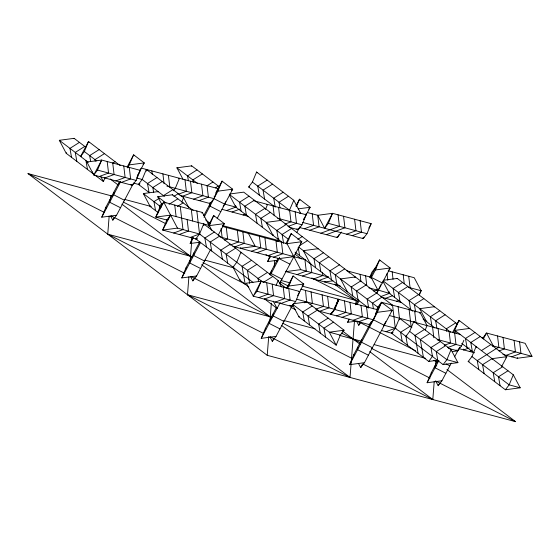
<?xml version="1.0" encoding="UTF-8"?>
<svg xmlns="http://www.w3.org/2000/svg" width="560" height="560" viewBox="0 0 560 560"><rect width="100%" height="100%" fill="white"/><g stroke="black" fill="none" stroke-linecap="round" stroke-linejoin="round"><path stroke-width="0.84" d="M109.886 199.682L109.683 202.251L120.519 207.76M184.73 273.336L107.744 234.171L109.158 216.223M110.446 199.983L110.782 195.706M113.841 192.206L113.645 194.768L124.474 200.284M189.931 260.414L189.728 262.976L200.564 268.492M263.69 333.515L187.488 294.742L188.902 276.794M190.253 259.7L192.01 237.475M193.893 252.938L193.69 255.5L204.526 261.016M271.362 271.012L271.159 273.574L281.995 279.09M269.367 320.831L269.171 323.4L280 328.909M446.929 369.509L515.578 421.659L267.225 355.32L268.716 336.518M269.997 320.278L271.348 303.184M274.253 266.427L274.729 260.449M273.329 313.355L273.126 315.917L283.962 321.433M269.913 336.679L350.014 377.433L354.473 321.02M355.754 304.78L356.09 300.51L311.766 277.956M357.777 347.137L357.574 349.706L368.41 355.215M361.732 339.661L361.529 342.23L372.365 347.739M371.644 274.883L371.441 277.452L382.277 282.961M415.618 350.798L369.453 327.271L369.656 324.709L373.408 319.795L373.541 318.087M362.81 363.937L432.796 399.546L434.21 381.598M435.498 365.358L435.834 361.081L434.28 360.29M104.979 177.8L103.418 181.566L66.199 153.3L66.465 152.67M81.515 156.338L80.591 156.457L84.35 151.55L88.508 141.505L120.211 165.585M97.517 170.093L101.682 160.055L140.315 170.373L136.15 180.411L132.398 185.325L93.765 175.007L86.884 162.015L101.682 160.055L93.765 175.007L97.517 170.093L136.15 180.411M133.581 183.085L116.557 215.236L101.766 217.203L105.924 207.158L118.993 182.483M127.848 167.937L133.637 154.819L144.27 162.897L137.935 174.86M136.92 177.38L137.179 176.75M137.438 176.12L137.697 175.497M137.963 174.867L138.222 174.237M138.481 173.614L138.74 172.984M139.783 170.471L140.042 169.848M140.301 169.218L140.56 168.595M149.45 192.766L138.425 184.394L142.177 179.48L146.342 169.435L183.554 197.708L188.713 207.452M158.48 212.835L150.206 206.549L150.472 205.919M208.985 225.743L209.223 225.435L170.59 215.117L166.831 220.031L162.673 230.069L197.106 239.267M181.734 202.097L183.554 197.708M199.416 242.284L190.169 243.509L192.507 237.86M141.659 168.189L218.085 188.601L213.927 198.646L210.168 203.56L209.965 206.122L220.801 211.638M252.98 282.366L195.783 238.917L199.542 234.003L203.7 223.958L278.131 280.497L281.568 286.993M210.462 249.795L196.609 275.968L181.811 277.935L185.976 267.89L199.829 241.717M204.029 217.336L217.882 191.17L222.047 181.125L232.68 189.203L217.189 218.449M208.712 227.129L213.689 215.551L224.322 223.629L218.204 235.172M225.799 201.649L223.818 205.387M226.52 210.546L235.795 207.102L236.054 206.479M274.155 206.346L248.661 186.977L252.413 182.063L256.578 172.025L293.79 200.291L300.664 213.283L299.74 213.402M240.702 247.674L240.443 248.304L255.234 246.337L248.36 233.345L248.129 233.653M265.475 209.454L267.554 204.435L266.63 204.561M248.829 286.979L239.876 280.175L240.135 279.545M273.273 234.745L273.007 235.375L266.133 222.383L280.931 220.416L280.693 220.724M276.885 260.358L267.638 261.583L269.976 255.934M293.79 200.291L289.156 210.945M257.005 291.242L261.163 281.204L299.796 291.522L295.638 301.567L291.879 306.481L253.246 296.156L246.372 283.171L261.163 281.204L253.246 296.156L257.005 291.242L295.638 301.567M296.394 206.731L299.509 199.199L310.142 207.277L303.625 219.59M279.335 257.992L279.076 258.622L232.883 246.281M286.762 243.971L291.158 233.625L301.791 241.703L279.776 283.269M276.045 285.516L278.131 280.497M303.835 219.247L304.094 218.624M304.353 217.994L304.612 217.364M305.396 215.481L305.655 214.858M305.914 214.228L306.173 213.598M289.03 227.241L298.27 229.712L302.022 224.798L306.187 214.753L254.114 200.844M340.543 286.195L285.95 271.607L286.209 270.984M293.461 303.485L276.045 336.385L261.247 338.352L265.412 328.314L276.416 307.531M264.684 299.019L277.088 308.441L277.347 307.818M287.742 288.316L293.125 275.968L303.758 284.046L297.647 295.589M310.485 263.018L310.226 263.641L303.345 250.649L318.143 248.689L317.905 248.997M324.604 228.284L332.528 213.332L317.73 215.292L324.604 228.284L328.363 223.37L332.528 213.332L371.161 223.65L366.996 233.688L363.237 238.602L302.533 222.39M293.93 303.667L306.88 301.952L344.092 330.218L340.333 335.132L336.175 345.17L298.956 316.904L299.222 316.274M341.425 232.078L337.407 237.622L299.614 227.528M324.842 281.302L324.583 281.932L332.906 280.826M318.115 310.87L330.715 314.23L334.474 309.323L338.632 299.278L300.839 289.184M334.775 309.477L338.94 299.432L377.573 309.75L373.408 319.795L334.775 309.477L331.023 314.391L369.656 324.709L369.222 323.897M347.697 291.284L347.438 291.914L340.564 278.922L355.355 276.955L354.886 277.571M356.006 321.209L347.683 322.315L348.985 319.179M369.761 277.34L371.847 272.321L375.599 267.407L376.033 268.219M370.916 278.439L375.396 269.969L379.561 259.931L390.194 268.009L376.74 293.412M379.617 287.301L377.139 291.977M379.876 286.671L380.135 286.048M380.394 285.418L380.653 284.788M376.733 309.701L377.776 307.188L381.528 302.274L392.161 310.352L364.448 362.698L349.657 364.658L353.815 354.62L371.343 321.517M349.657 364.658L377.37 312.319L381.528 302.274L420.161 312.592L427.035 325.584L425.215 329.98M380.849 296.541L389.354 293.391L389.613 292.761M385.805 321.538L383.306 326.536M437.059 360.332L428.736 361.438L391.524 333.172L395.283 328.258L399.441 318.213L411.845 327.635M419.286 295.113L421.106 290.717L414.232 277.725L388.199 270.774M407.477 345.282L405.916 336.329L409.668 331.422L413.833 321.377L451.045 349.643L457.919 362.635L443.128 364.602L395.283 328.258L392.567 305.221L243.712 192.15L229.845 193.991M426.825 321.027L426.566 321.657L419.692 308.665L434.483 306.698L434.252 307.006M428.736 361.438L432.754 355.894M451.29 363.062L441.917 380.772L427.119 382.732L431.284 372.694L437.801 360.374M453.614 332.703L458.997 320.348L506.842 356.692L501.697 366.415M451.045 349.643L446.887 359.688L443.128 364.602M452.207 351.596L457.751 350.861L461.51 345.947L463.848 340.298M463.351 349.111L463.778 349.923L464.037 349.3M469.392 328.734L469.63 328.426L454.839 330.393L513.31 374.815L520.191 387.8L505.393 389.767L468.181 361.501L471.94 356.587L476.098 346.542L476.532 347.354M482.475 338.548L486.493 333.004L525.126 343.322L532 356.314L517.209 358.281L502.929 354.466M517.209 358.281L517.468 357.651M513.31 374.815L509.152 384.853L505.393 389.767M80.591 156.457L88.508 141.505L88.935 142.317M127.12 167.132L133.637 154.819L134.071 155.631M101.766 217.203L120.512 181.797M110.656 216.09L112.805 220.15L114.023 217.84M203.707 215.761L210.63 202.678M215.712 193.088L222.047 181.125L222.474 181.937M190.169 243.509L193.431 237.349M208.544 225.267L213.689 215.551L214.116 216.363M181.811 277.935L200.557 242.522M190.701 276.822L192.85 280.882L194.481 277.802M277.095 241.535L278.726 238.455M295.841 206.129L299.509 199.199L299.943 200.011M267.638 261.583L270.487 256.193M278.236 241.57L279.048 240.03M269.556 274.421L278.11 258.258M285.859 243.628L291.158 233.625L291.585 234.437M270.284 275.226L279.657 257.523M296.695 232.68L299.852 226.716M286.601 288.281L293.125 275.968L293.552 276.78M261.247 338.352L280.252 302.463M270.137 337.239L272.286 341.299L273.917 338.219M338.989 234.626L337.407 237.622L336.98 236.81M364.028 237.111L363.237 238.602L362.81 237.79M368.781 228.137L371.161 223.65L370.23 223.769M331.506 312.739L330.715 314.23L330.288 313.418M336.259 303.765L338.632 299.278L337.708 299.404M332.605 311.395L331.023 314.391L330.589 313.579M334.586 307.657L338.94 299.432L338.016 299.558M355.922 304.577L358.365 299.957M370.188 277.634L379.561 259.931L379.988 260.743M347.683 322.315L349.314 319.235M357.056 304.612L359.093 300.762M356.573 321.202L358.722 325.262L359.534 323.722M375.417 313.824L381.528 302.274L381.962 303.086M358.54 363.552L360.689 367.605L362.32 364.532M419.132 294.455L421.106 290.717L408.513 287.35M452.473 332.668L458.997 320.348L459.424 321.16M427.119 382.732L438.942 360.409M436.009 381.626L438.158 385.686L438.977 384.146M454.552 356.909L459.732 347.123M483.322 338.989L486.493 333.004L493.367 345.996L532 356.314M73.885 138.649L74.123 138.341L85.834 147.238M110.222 178.969L117.803 184.73L120.148 181.657M143.101 164.43L144.27 162.897L129.479 164.857M112.805 220.15L116.557 215.236M157.892 191.905L158.13 191.597L143.332 193.557L150.206 206.549M191.471 166.152L191.709 165.844L219.275 186.788M173.411 190.785L175.294 188.328L179.452 178.283L178.528 178.409M172.284 195.062L172.515 194.761L193.193 210.462M201.873 213.059L202.342 212.443L163.716 202.125L159.957 207.039L155.792 217.084L167.552 220.22M231.504 190.736L231.973 190.12M232.211 189.819L232.68 189.203L217.882 191.17M208.558 224.56L209.727 223.027L205.597 219.884M223.118 206.304L223.587 205.695M223.146 225.162L224.322 223.629L209.524 225.589M192.85 280.882L196.609 275.968M239.876 280.175L232.995 267.183L236.754 262.269L240.912 252.231L241.346 253.043M308.735 209.118L309.204 208.502M309.442 208.201L310.142 207.277L298.123 208.873M300.377 243.544L301.791 241.703L286.993 243.663L222.327 226.394M293.636 256.963L293.867 256.655L292.32 255.871M302.582 285.579L303.758 284.046L288.96 286.013M272.286 341.299L276.045 336.385M306.642 302.253L305.522 290.43M370.902 277.599L371.133 277.291L346.78 270.788M389.018 269.542L390.194 268.009L375.396 269.969M358.722 325.262L361.067 322.189M397.033 278.74L397.271 278.432L457.226 323.974M392.336 305.529L392.567 305.221L391.643 305.347M391.223 311.577L392.161 310.352L377.37 312.319M360.689 367.605L364.448 362.698M419.692 313.208L420.161 312.592M438.158 385.686L441.917 380.772M505.904 357.924L506.842 356.692L492.051 358.659L482.573 364.665L484.127 373.618M79.436 142.38L69.958 148.386L71.519 157.332M84.749 146.419L75.271 152.425L76.832 161.371M99.141 149.583L89.663 155.582L90.657 161.28M104.454 153.622L94.976 159.621L95.263 161.252M112.903 163.079L115.087 161.7M156.975 177.513L147.497 183.519L149.058 192.472M162.288 181.552L152.81 187.558L153.664 192.437M197.022 169.883L187.544 175.889L188.398 180.768M159.068 198.401L153.965 201.635L155.526 210.588M163.443 195.636L172.921 189.63M202.342 173.922L192.864 179.928L193.284 182.371M162.197 203.826L159.278 205.674L159.845 208.929M173.866 196.441L178.241 193.669M169.085 204.337L177.835 198.793M207.137 185.696L212.975 182M177.317 206.528L183.148 202.832M215.369 187.887L218.288 186.039M267.211 180.096L257.733 186.102L259.294 195.055M249.032 196.189L239.554 202.195L241.115 211.141M272.524 184.135L263.046 190.141L264.607 199.094M254.345 200.228L244.867 206.227L246.428 215.18M214.333 232.036L204.855 238.042L206.416 246.995M283.157 192.213L273.679 198.219L275.24 207.165M219.653 236.075L210.175 242.081L211.729 251.034M264.978 208.306L255.5 214.305L257.061 223.258M288.477 196.252L278.999 202.258L279.986 207.949M270.298 212.345L260.82 218.344L262.381 227.297M230.286 244.153L220.808 250.159L222.362 259.105M235.599 248.192L226.121 254.191L227.682 263.144M286.244 224.455L276.766 230.461L278.327 239.414M291.564 228.494L282.086 234.5L283.64 243.453M251.545 260.309L242.067 266.308L245.189 284.214M256.865 264.341L247.387 270.347L249.655 283.367M297.822 239.344L302.19 236.572M299.488 245.693L307.51 240.611M267.498 272.419L258.02 278.425L258.587 281.68M263.333 282.464L272.811 276.458M323.456 252.728L313.978 258.727L315.539 267.68M328.776 256.767L319.298 262.766L320.859 271.719M339.409 264.838L329.931 270.844L331.485 279.797M344.722 268.877L335.244 274.883L336.805 283.836M312.193 305.984L302.715 311.99L304.276 320.943M360.668 280.994L351.19 287L352.751 295.946M317.506 310.023L308.028 316.029L309.589 324.982M365.988 285.033L356.51 291.039L358.071 299.985M328.139 318.101L318.661 324.107L320.222 333.06M376.621 293.111L367.143 299.11L368.704 308.063M333.459 322.14L323.981 328.146L325.542 337.092M402.584 282.471L393.106 288.477L394.667 297.423M381.934 297.15L372.456 303.149L373.45 308.847M407.904 286.51L398.426 292.516L399.987 301.462M418.537 294.588L409.059 300.587L410.62 309.54M423.85 298.627L414.372 304.626L415.653 311.955M410.074 326.291L400.596 332.297L402.157 341.243M439.803 310.737L430.325 316.743L431.879 325.696M445.116 314.776L435.638 320.782L436.912 328.104M424.466 329.455L414.988 335.454L418.11 353.36M429.779 333.494L420.301 339.493L423.423 357.399M455.749 322.854L446.271 328.86L446.698 331.296M440.412 341.572L430.934 347.571L432.495 356.524M445.732 345.604L436.254 351.61L437.815 360.563M474.943 332.465L465.465 338.471L467.026 347.417M480.263 336.504L470.785 342.51L472.346 351.456M481.418 350.581L490.896 344.582M496.209 348.621L477.253 360.626L478.814 369.579M502.684 366.737L493.206 372.743L494.76 381.689M507.997 370.776L498.519 376.775L500.08 385.728M99.281 176.484L108.556 173.04L107.198 161.525M104.804 177.954L114.079 174.517L112.721 163.002M115.836 180.908L125.111 177.464L123.76 165.949M121.359 182.378L130.634 178.941L129.276 167.426M139.965 183.82L138.425 184.394L139.349 184.268M178.598 194.138L186.333 191.275L184.975 179.76M182.574 196.189L191.849 192.745L190.491 181.23M193.613 199.136L202.888 195.699L201.53 184.177M199.129 200.606L208.404 197.169L207.046 185.654M166.831 220.031L168.378 219.457M173.705 233.016L182.98 229.579L180.271 206.549M232.043 212.016L239.771 209.153M179.228 234.493L188.503 231.056L187.145 219.541M243.075 214.97L245.399 214.109M190.267 237.44L199.542 234.003L262.941 282.163M197.33 238.343L195.783 238.917L196.707 238.791M224.553 240.114L227.64 238.966L226.289 227.451M284.802 224.14L290.983 221.844L289.632 210.329L252.413 182.063M230.181 245.063L238.679 241.913L237.321 230.398M288.001 226.471L296.506 223.321L295.148 211.806M234.927 246.827L244.202 243.39L242.844 231.875M304.297 228.774L313.572 225.337L312.214 213.822M251.482 251.251L260.757 247.807L259.399 236.292M309.813 230.251L319.088 226.807L317.73 215.292M256.998 252.721L266.273 249.284L264.915 237.769M320.852 233.198L339.402 226.317L338.044 214.802M268.037 255.675L277.312 252.231L275.954 240.716M326.368 234.675L344.918 227.794L343.56 216.279M273.553 257.145L282.835 253.708L281.477 242.193M346.682 234.178L355.957 230.741L354.599 219.226M352.205 235.655L361.48 232.218L360.122 220.703M296.989 274.561L306.264 271.117L304.906 259.602M302.505 276.031L311.78 272.594L310.716 263.543M258.769 297.633L268.044 294.196L266.686 282.674M313.544 278.978L322.819 275.541L322.434 272.251M264.285 299.11L273.56 295.666L272.202 284.151M319.067 280.455L328.342 277.018M275.324 302.057L284.599 298.613L283.241 287.098M280.84 303.527L290.115 300.09L288.764 288.575M335.622 284.879L337.169 284.305M304.556 302.806L306.88 301.952M310.079 304.283L312.396 303.422L311.038 291.907M315.707 309.239L323.435 306.369L322.077 294.854M319.676 311.283L328.951 307.846L327.593 296.331M336.539 315.861L345.814 312.424L344.456 300.909M385.595 298.298L392.553 295.722M342.055 317.338L351.337 313.901L349.979 302.379M396.634 301.252L398.951 300.391M353.094 320.285L362.369 316.848L361.011 305.333M358.617 321.762L367.892 318.318L366.534 306.803M386.008 331.695L395.283 328.258M393.071 332.598L391.524 333.172L392.448 333.046M437.885 340.62L439.432 340.046L438.074 328.531M444.29 345.289L450.471 343L449.113 331.485M447.489 347.627L455.987 344.47L454.636 332.955M463.778 349.923L469.189 347.921M469.301 351.4L471.618 350.539M495.796 348.614L498.89 347.466L497.532 335.951M498.995 350.952L504.406 348.943L503.048 337.428M506.17 355.334L515.445 351.89L514.087 340.375M511.686 356.804L520.961 353.367L519.603 341.852M66.199 153.3L59.325 140.308L74.123 138.341M139.391 170.492L140.315 170.373M182.931 179.179L176.911 167.811L191.709 165.844M117.803 184.73L118.727 184.604M217.161 188.727L218.085 188.601M162.022 204.841L157.724 196.721L172.515 194.761M248.661 186.977L249.585 186.851M207.879 223.272L209.727 223.027L210.161 223.839M177.464 228.109L162.673 230.069L170.59 215.117L155.792 217.084L163.716 202.125L177.464 228.109L200.137 234.164M208.299 225.561L209.223 225.435M305.263 214.879L306.187 214.753M293.867 256.655L279.076 258.622L289.912 264.131M232.995 267.183L233.919 267.064M285.95 271.607L300.748 269.647L328.461 277.046M383.404 280.273L397.271 278.432M298.872 291.648L299.796 291.522M373.387 290.899L378.007 290.283L371.133 277.291M420.182 290.843L421.106 290.717M298.522 246.988L377.776 307.188L378.7 307.069M376.649 309.876L377.573 309.75M344.092 330.218L329.294 332.185L292.775 304.437M426.111 325.71L427.035 325.584M405.916 336.329L406.84 336.21M492.443 346.115L493.367 345.996M468.181 361.501L469.105 361.375M307.531 212.569L318.451 215.488M328.363 223.37L366.996 233.688M136.661 178.003L142.541 179.578M166.894 186.081L213.927 198.646L224.756 204.155L236.516 207.298M277.669 218.288L302.022 224.798M133.742 183.141L139.622 184.716M179.935 195.482L210.168 203.56L209.741 202.748M221.844 209.293L248.717 216.475M267.225 355.32L28 173.593L112.476 196.161M124.299 199.318L151.333 206.535M222.285 225.491L276.346 239.932L277.739 240.989M219.961 236.915L305.627 259.798M368.774 287.819L378.007 290.283M390.075 293.58L376.768 289.653M381.276 297.15L401.436 302.533M107.744 234.171L192.213 256.732M204.883 260.12L233.604 267.792M280.91 280.427L290.206 282.905M302.029 286.069L356.09 300.51M481.299 337.533L483.812 338.205M389.249 315.49L460.635 334.558M296.681 299.222L334.474 309.323M396.004 328.447L384.244 325.304L373.408 319.795M437.157 339.437L461.51 345.947M459.102 348.677L474.215 352.716M381.325 330.442L392.245 333.361M448.511 348.39L457.751 350.861L457.324 350.049M457.919 362.635L446.887 359.688L409.668 331.422M340.333 335.132L329.294 332.185L336.175 345.17M187.488 294.742L271.957 317.31M283.787 320.467L315.042 328.818M339.535 335.363L361.501 341.229M374.171 344.61L425.698 358.372M433.3 360.409L435.834 361.081L437.22 362.138M520.191 387.8L509.152 384.853L471.94 356.587M296.716 228.921L298.27 229.712L297.836 228.9M130.844 184.541L132.398 185.325L131.964 184.513M456.204 350.07L457.751 350.861M265.888 254.611L270.55 256.991M445.963 363.846L449.834 365.813M123.228 202.034L165.998 223.797M280.308 281.953L288.085 285.915M357.294 321.125L368.956 327.061M436.793 366.002L435.246 365.218L435.043 367.78L445.872 373.289M289.555 305.298L291.879 306.481L291.452 305.669M28 173.593L104.209 212.366M111.209 215.929L192.08 257.075M202.965 262.612L245.735 284.375M290.843 307.321L295.505 309.694M341.39 333.039L360.052 342.531M371.714 348.467L430.038 378.14M435.484 380.905L515.578 421.659M190.946 276.5L270.27 316.855M282.709 323.19L352.695 358.792M383.166 280.924L450.702 332.22M461.713 343.385L474.117 352.807M382.907 281.211L389.354 293.391L412.783 311.185M423.122 319.039L434.833 327.936M229.607 194.642L288.876 239.659M229.348 194.929L235.795 207.102L282.66 242.704M295.064 252.126L368.109 307.615M295.071 254.156L301.315 258.895M334.593 284.179L357.476 301.56M176.911 167.811L197.589 183.519M279.552 283.136L285.789 287.875M342.65 331.072L359.982 344.239M369.691 351.61L432.796 399.546M142.177 179.48L164.332 196.308M157.724 196.721L165.991 203.007M143.332 193.557L161.252 207.172M84.35 151.55L96.754 160.972M59.325 140.308L88.27 162.295M121.877 204.134L191.912 257.334M201.621 264.712L271.656 317.912M281.365 325.283L350.014 377.433M492.051 358.659L492.478 359.471M454.839 330.393L456.554 333.641M413.833 321.377L414.26 322.189M431.284 372.694L431.711 373.506M399.441 318.213L399.875 319.025M377.776 307.188L378.203 308M353.815 354.62L354.249 355.432M256.578 172.025L257.005 172.83M286.993 243.663L300.748 269.647M276.528 260.47L276.955 261.282M292.516 304.724L298.956 316.904M273.217 301.133L277.088 308.441M214.13 196.077L214.557 196.889M265.412 328.314L265.839 329.126M202.342 212.443L211.799 230.307M204.134 224.77L203.7 223.958L203.896 225.603M199.059 242.396L199.486 243.208M146.769 170.247L146.342 169.435L146.531 171.08M185.976 267.89L186.403 268.702M100.835 176.694L103.418 181.566M105.924 207.158L106.358 207.97M298.172 247.429L299.593 255.563M92.498 171.864L92.785 173.488M85.904 160.496L87.465 169.449M432.558 327.061L433.818 337.75M414.645 311.122L416.003 322.637M408.716 276.255L410.074 287.77M409.122 309.645L411.159 326.921M403.193 274.778L404.264 283.829M398.09 306.698L399.637 319.858M392.161 271.831L393.029 279.237M387.03 273.644L387.8 280.224M389.158 291.746L389.354 293.391M365.617 275.821L366.779 285.691M360.094 274.344L360.969 281.75M349.055 271.397L349.251 273.042M278.593 207.382L279.951 218.897M273.07 205.912L274.232 215.782M235.606 205.457L235.795 207.102M221.06 228.445L222.124 237.489M196.826 210.973L199.542 234.003M191.31 209.496L192.661 221.011M174.748 205.072L176.106 216.587M168.413 175.336L169.771 186.851M162.897 173.859L164.059 183.729M151.858 170.912L152.25 174.202"/></g></svg>
